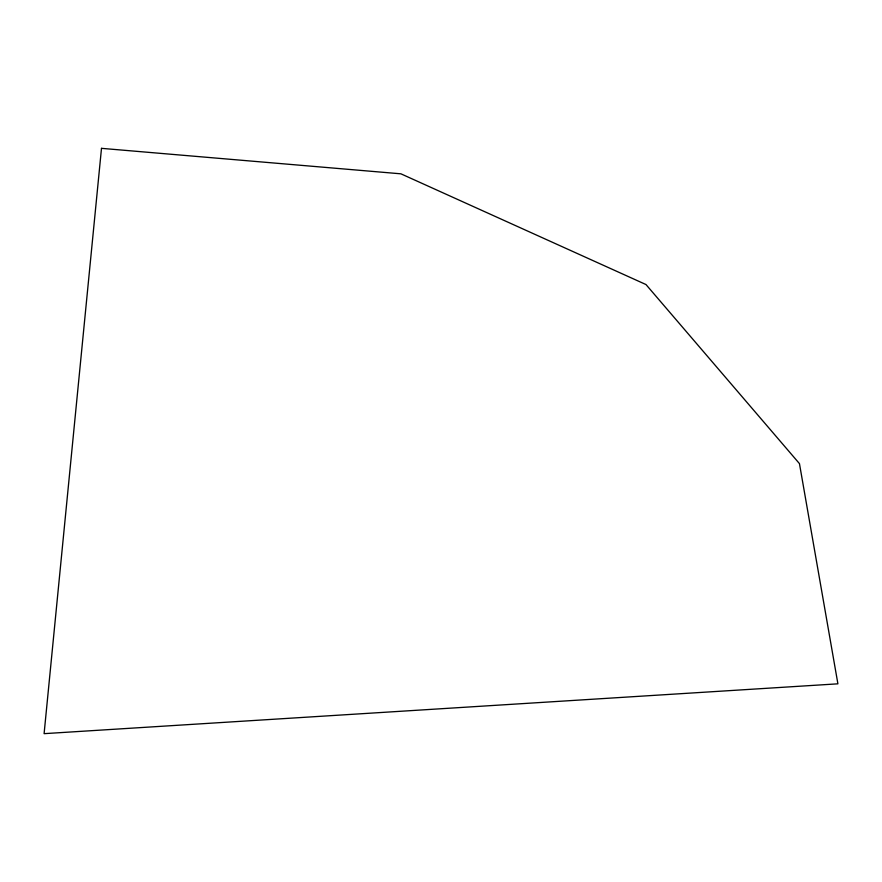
<?xml version="1.0" encoding="UTF-8"?>
<svg xmlns="http://www.w3.org/2000/svg" width="882" height="882" viewBox="0 0 882 882"><rect width="100%" height="100%" fill="white"/><g stroke="black" fill="none" stroke-linecap="round" stroke-linejoin="round"><path stroke-width="1.32" d="M101.496 148.341L44.1 733.659L837.9 683.826L799.456 463.623L645.977 284.544L400.913 173.82L101.496 148.341"/></g></svg>
